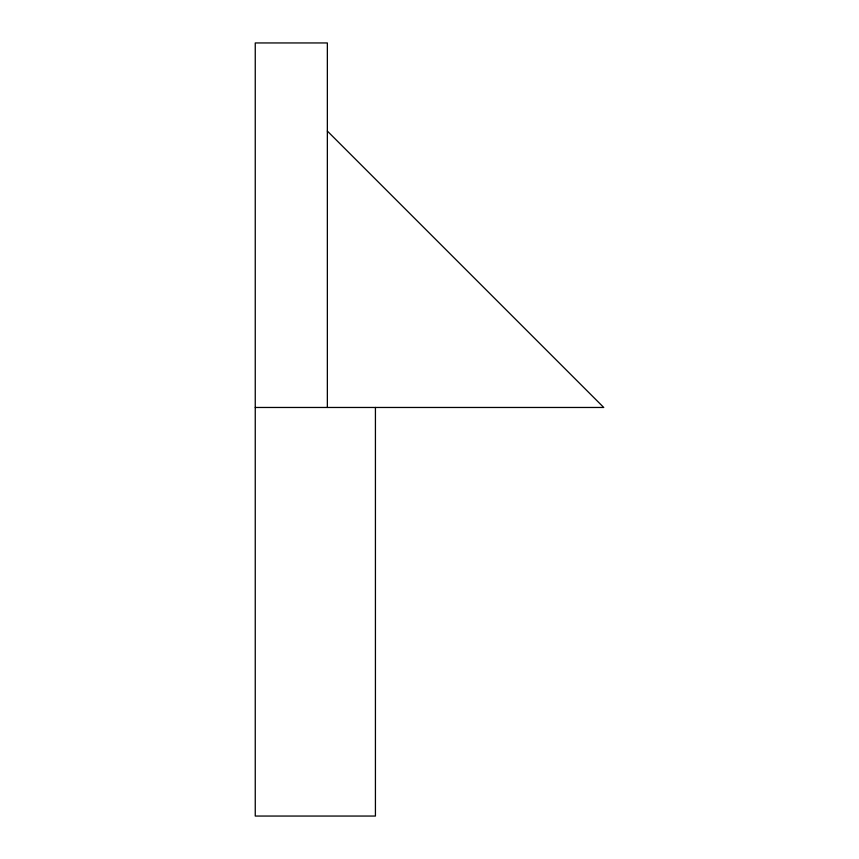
<?xml version="1.0" encoding="UTF-8"?>
<svg xmlns="http://www.w3.org/2000/svg" width="859" height="859" viewBox="0 0 859 859"><rect width="100%" height="100%" fill="white"/><g stroke="black" fill="none" stroke-linecap="round" stroke-linejoin="round"><path stroke-width="1.29" d="M255.252 407.467L603.748 407.467L327.354 131.073M375.426 407.467L375.426 816.05L255.252 816.05L255.252 42.95L327.354 42.95L327.354 407.467"/></g></svg>
